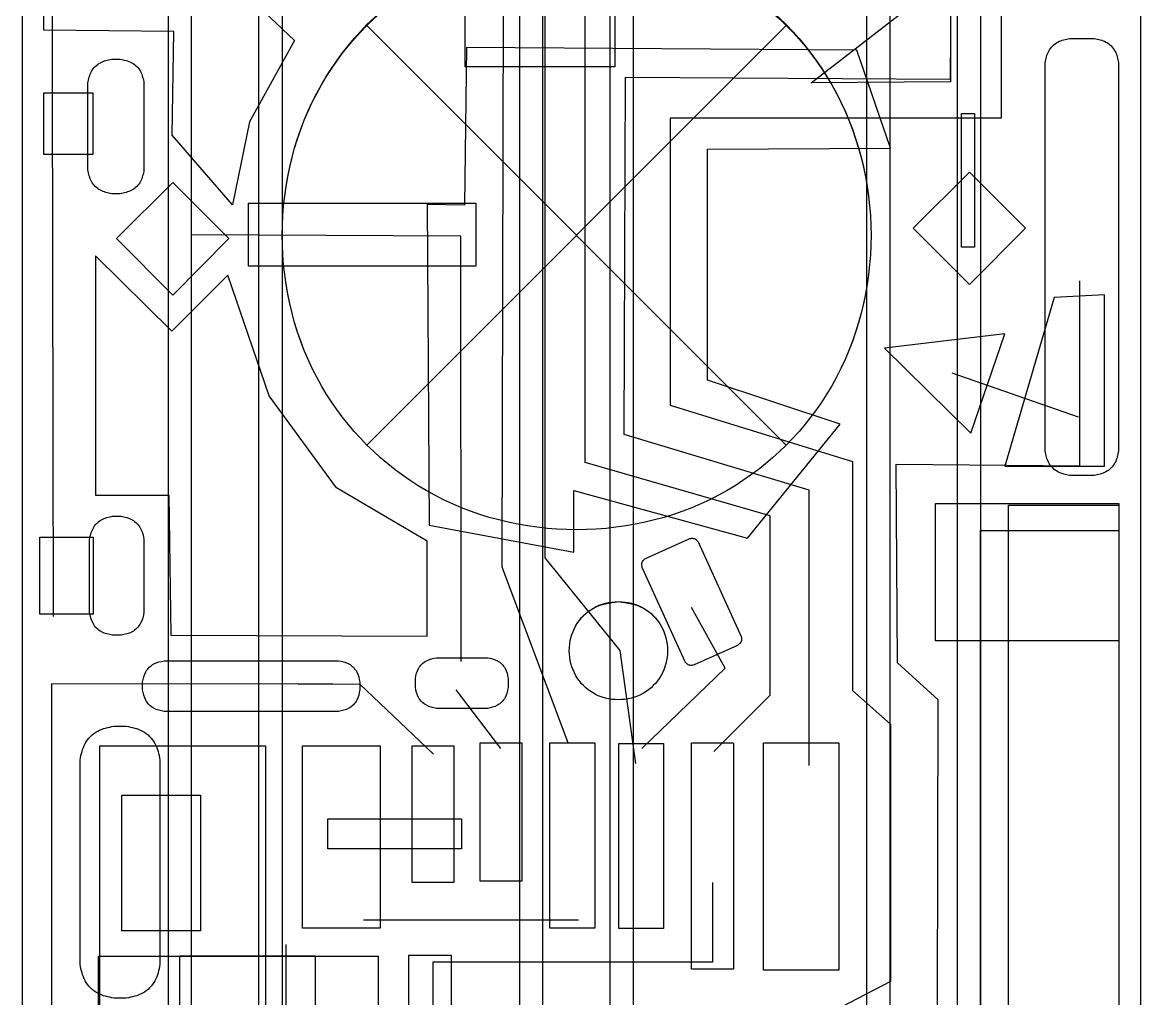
# Model space of a CAD drawing. Extents: x -21 to 20, y -50 to 50.
# Drawn here: x -20.03 to 19.85, y -28.35 to 6.45 of the extents above; entities that cross this region are included whole.
import ezdxf

# ---------------------------------------------------------------- set-up
doc = ezdxf.new("R2010")
doc.units = 0
for name, color, linetype in [('3d_parts', 7, 'CONTINUOUS'), ('CaseOpenings', 7, 'CONTINUOUS'), ('copper', 7, 'CONTINUOUS'), ('pcbBorder', 7, 'CONTINUOUS')]:
    doc.layers.add(name, color=color, linetype=linetype)

msp = doc.modelspace()

# ---------------------------------------------------------------- linework, layer by layer
at = {"layer": '3d_parts', "color": 2}
for points in [[(-10.771737, -41.853474), (-14.817866, -41.853474), (-14.817866, 17.030029), (-10.771737, 17.030029)], [(1.751195, -41.853474), (-2.294935, -41.853474), (-2.294935, 17.030029), (1.751195, 17.030029)], [(14.1346, -41.853474), (10.08847, -41.853474), (10.08847, 17.030029), (14.1346, 17.030029)]]:
    msp.add_lwpolyline(points, close=True, dxfattribs=at)
at = {"layer": 'CaseOpenings', "color": 1}
for points in [[(-11.613293, 12.088809), (-11.613293, -0.253074), (-11.613293, -12.59501), (-11.613293, -24.93692), (-11.613293, -37.278829), (-11.695859, -37.794846), (-11.921291, -38.215375), (-12.256195, -38.498426), (-12.667176, -38.602089), (-12.737712, -38.602089), (-12.808247, -38.602089), (-12.878782, -38.602089), (-12.949318, -38.602089), (-13.360299, -38.498426), (-13.695203, -38.215375), (-13.920635, -37.794846), (-14.003201, -37.278829), (-14.003201, -24.93692), (-14.003201, -12.59501), (-14.003201, -0.253074), (-14.003201, 12.088809)], [(0.921426, 12.088809), (0.921426, -0.2531), (0.921426, -12.59501), (0.921426, -24.936893), (0.921426, -37.278829), (0.838861, -37.794846), (0.613429, -38.215375), (0.278525, -38.498452), (-0.132457, -38.602116), (-0.202992, -38.602116), (-0.273527, -38.602116), (-0.344063, -38.602116), (-0.414598, -38.602116), (-0.825579, -38.498452), (-1.160483, -38.215375), (-1.385916, -37.794846), (-1.468481, -37.278829), (-1.468481, -24.936893), (-1.468481, -12.59501), (-1.468481, -0.2531), (-1.468481, 12.088809)], [(13.306689, 12.088809), (13.306689, -0.2531), (13.306689, -12.59501), (13.306689, -24.936893), (13.306689, -37.278829), (13.22411, -37.794846), (12.99864, -38.215375), (12.66368, -38.498426), (12.252631, -38.602089), (12.182083, -38.602089), (12.111537, -38.602089), (12.040989, -38.602089), (11.970443, -38.602089), (11.559392, -38.498426), (11.224433, -38.215375), (10.998962, -37.794846), (10.916385, -37.278829), (10.916385, -24.936893), (10.916385, -12.59501), (10.916385, -0.2531), (10.916385, 12.088809)]]:
    msp.add_lwpolyline(points, dxfattribs=at)
at = {"layer": 'copper', "color": 7}
for points in [[(-18.92577, -14.726394), (-19.025606, 42.873238), (-12.695732, 42.893346), (-12.665746, 49.003441), (13.014289, 49.033427), (13.014289, 43.003413), (18.704226, 42.93321), (18.704226, 25.033315), (14.913992, 24.693238)], [(8.034139, -20.036391), (8.034139, -10.226373), (1.434038, -8.236359), (1.474254, 4.503469), (13.074261, 4.433619), (13.134233, 12.263501), (4.504254, 19.203326), (-7.625623, 19.233312), (-10.365641, 21.20357)], [(-0.565854, -19.236646), (-2.925931, -12.966391), (-2.865959, 12.173542), (-4.095739, 14.263392), (-4.095739, 17.703319), (-9.625868, 17.703319)], [(14.864251, 15.903452), (14.874128, 3.033448), (3.074097, 3.033448), (3.074097, -7.196373), (9.57401, -9.196618), (9.57401, -17.366576), (10.934317, -18.56637), (10.924086, -27.73645), (8.57424, -28.966583)], [(-1.395938, 14.803494), (-1.395938, -12.636544), (1.27423, -15.936419), (1.834087, -19.966541)], [(4.634076, -19.536506), (6.634321, -17.536614), (6.634321, -11.136537), (0.034219, -9.236482), (0.034219, 3.263459), (0.034219, 12.163312), (2.344202, 14.763277)], [(7.224163, 6.353431), (-7.755798, -8.626531)], [(7.224163, -8.626531), (-7.755798, 6.353431)], [(17.324163, 5.883532), (18.194111, 5.883532)], [(17.324163, 5.883532), (18.194111, 5.883532)], [(-16.845798, 5.143406), (-16.545585, 5.143406)], [(-16.845798, 5.143406), (-16.545585, 5.143406)], [(16.443985, -8.826555), (16.443985, 5.013585)], [(16.443985, -8.826555), (16.443985, 5.013585)], [(19.064058, 5.013585), (19.064058, -8.826555)], [(19.064058, 5.013585), (19.064058, -8.826555)], [(-17.695637, 1.193365), (-17.695637, 4.293567)], [(-17.695637, 1.193365), (-17.695637, 4.293567)], [(-15.695745, 4.293567), (-15.695745, 1.193365)], [(-15.695745, 4.293567), (-15.695745, 1.193365)], [(-16.545585, 0.343525), (-16.845798, 0.343525)], [(-16.545585, 0.343525), (-16.845798, 0.343525)], [(-4.385721, -16.336468), (-4.395952, -1.166359), (-14.005592, -1.126496)], [(6.134083, -36.936516), (10.734293, -37.036352), (10.724062, -29.536317), (12.60401, -28.586289), (12.633996, -17.696422), (11.174205, -16.376331), (11.134341, -9.296454), (17.683996, -9.356426), (17.683996, -2.756677)], [(17.634254, -7.626408), (13.134233, -6.056552)], [(18.194111, -9.696503), (17.324163, -9.696503)], [(18.194111, -9.696503), (17.324163, -9.696503)], [(-16.815812, -11.156646), (-16.515599, -11.156646)], [(-16.815812, -11.156646), (-16.515599, -11.156646)], [(2.194272, -12.656653), (3.74402, -11.956391)], [(2.194272, -12.656653), (3.74402, -11.956391)], [(-17.635665, -14.576464), (-17.635665, -11.986377)], [(-17.635665, -14.576464), (-17.635665, -11.986377)], [(-15.695745, -11.986377), (-15.695745, -14.576464)], [(-15.695745, -11.986377), (-15.695745, -14.576464)], [(4.064342, -12.066457), (5.604212, -15.436534)], [(4.064342, -12.066457), (5.604212, -15.436534)], [(3.604321, -16.346345), (2.074328, -12.976621)], [(3.604321, -16.346345), (2.074328, -12.976621)], [(2.064097, -19.436317), (5.034125, -16.566478), (3.834331, -14.406426)], [(-16.515599, -15.396317), (-16.815812, -15.396317)], [(-16.515599, -15.396317), (-16.815812, -15.396317)], [(5.474038, -15.756502), (3.924289, -16.456412)], [(5.474038, -15.756502), (3.924289, -16.456412)], [(-14.975728, -16.306481), (-8.75592, -16.306481)], [(-14.975728, -16.306481), (-8.75592, -16.306481)], [(-5.265899, -16.196415), (-3.445924, -16.196415)], [(-5.265899, -16.196415), (-3.445924, -16.196415)], [(-8.965822, -17.136565), (-18.99562, -17.126335), (-18.99562, -40.436415)], [(-15.74584, -17.346467), (-15.74584, -17.066363)], [(-15.74584, -17.346467), (-15.74584, -17.066363)], [(-5.365735, -19.636342), (-7.995686, -17.136565), (-10.195602, -17.156321)], [(-7.995686, -17.066363), (-7.995686, -17.346467)], [(-7.995686, -17.066363), (-7.995686, -17.346467)], [(-6.015903, -17.256509), (-6.015903, -16.936541)], [(-6.015903, -17.256509), (-6.015903, -16.936541)], [(-2.705798, -16.936541), (-2.705798, -17.256509)], [(-2.705798, -16.936541), (-2.705798, -17.256509)], [(-2.965795, -19.436317), (-4.565637, -17.33659)], [(-8.75592, -18.116579), (-14.975728, -18.116579)], [(-8.75592, -18.116579), (-14.975728, -18.116579)], [(-3.445924, -18.006513), (-5.265899, -18.006513)], [(-3.445924, -18.006513), (-5.265899, -18.006513)], [(-16.765717, -18.636572), (-16.325805, -18.636572)], [(-17.975742, -27.136377), (-17.975742, -19.836366)], [(-15.125658, -19.836366), (-15.125658, -27.136377)], [(4.584335, -24.216443), (4.584335, -27.046418), (-5.395721, -27.056296), (-5.395721, -30.586534)], [(-7.865864, -25.536534), (-0.195791, -25.536534)], [(-16.325805, -28.336523), (-16.765717, -28.336523)]]:
    msp.add_lwpolyline(points, dxfattribs=at)
for points in [[(-1.565623, 4.863302), (-4.235791, 4.863302), (-4.235791, 10.563469), (1.094314, 10.563469), (1.094314, 4.863302)], [(-12.925742, 8.273595), (-10.325777, 5.803452), (-11.93585, 2.903626), (-12.535924, -0.056524), (-14.695623, 2.433375), (-14.625773, 6.133298), (-19.265847, 6.173515), (-19.265847, 8.273595), (-12.925742, 8.273595), (-10.325777, 5.803452), (-11.93585, 2.903626), (-12.535924, -0.056524), (-14.695623, 2.433375), (-14.625773, 6.133298), (-19.265847, 6.173515), (-19.265847, 8.273595)], [(13.064031, 8.14342), (13.064031, 4.333431), (8.104341, 4.303445), (13.064031, 8.14342), (13.064031, 4.333431), (8.104341, 4.303445)], [(9.73417, 5.463375), (-4.195927, 5.563564), (-4.265777, -0.066401), (-5.595746, -0.036415), (-5.525896, -11.466384), (-0.36583, -12.43652), (-0.36583, -10.236604), (5.834223, -11.936635), (9.134097, -7.866649), (4.404066, -6.29644), (4.404066, 1.93349), (10.934317, 1.963476)], [(-18.395899, 3.943612), (-17.525599, 3.943612), (-17.525599, 1.743344), (-19.265847, 1.743344), (-19.265847, 3.943612), (-18.395899, 3.943612), (-17.525599, 3.943612), (-17.525599, 1.743344), (-19.265847, 1.743344), (-19.265847, 3.943612)], [(13.69409, 3.203487), (13.9241, 3.203487), (13.9241, -1.556531), (13.464079, -1.556531), (13.464079, 3.203487), (13.69409, 3.203487), (13.9241, 3.203487), (13.9241, -1.556531), (13.464079, -1.556531), (13.464079, 3.203487)], [(13.744184, 1.113637), (11.734062, -0.886607), (13.744184, -2.896377), (15.744076, -0.886607), (13.744184, 1.113637), (11.734062, -0.886607), (13.744184, -2.896377), (15.744076, -0.886607)], [(-14.665637, 0.743574), (-16.675759, -1.25667), (-14.665637, -3.26644), (-12.665746, -1.25667), (-14.665637, 0.743574), (-16.675759, -1.25667), (-14.665637, -3.26644), (-12.665746, -1.25667)], [(-7.915606, -2.236684), (-11.965836, -2.236684), (-11.965836, 0.003448), (-3.865728, 0.003448), (-3.865728, -2.236684)], [(-12.705609, -2.556653), (-14.705854, -4.556545), (-17.425763, -1.866621), (-17.425763, -10.406642), (-14.80569, -10.396412), (-14.73584, -15.396317), (-5.595746, -15.426656), (-5.595746, -12.036471), (-8.82577, -10.136415), (-11.225711, -6.866527), (-12.705609, -2.556653), (-14.705854, -4.556545), (-17.425763, -1.866621), (-17.425763, -10.406642), (-14.80569, -10.396412), (-14.73584, -15.396317), (-5.595746, -15.426656), (-5.595746, -12.036471), (-8.82577, -10.136415), (-11.225711, -6.866527)], [(16.764306, -3.356398), (15.004303, -9.366656), (18.564174, -9.366656), (18.564174, -3.256562), (16.764306, -3.356398), (15.004303, -9.366656), (18.564174, -9.366656), (18.564174, -3.256562)], [(10.714184, -5.156618), (13.794278, -8.186618), (15.004303, -4.65638), (10.714184, -5.156618), (13.794278, -8.186618), (15.004303, -4.65638)], [(15.804048, -10.696625), (19.074289, -10.696625), (19.074289, -15.596342), (12.53416, -15.596342), (12.53416, -10.696625), (15.804048, -10.696625), (19.074289, -10.696625), (19.074289, -15.596342), (12.53416, -15.596342), (12.53416, -10.696625)], [(17.10403, -10.756597), (19.074289, -10.756597), (19.074289, -37.436401), (15.134125, -37.436401), (15.134125, -10.756597), (17.10403, -10.756597), (19.074289, -10.756597), (19.074289, -37.436401), (15.134125, -37.436401), (15.134125, -10.756597)], [(-18.455871, -14.646314), (-19.415777, -14.646314), (-19.415777, -11.896419), (-17.505843, -11.896419), (-17.505843, -14.646314), (-18.455871, -14.646314), (-19.415777, -14.646314), (-19.415777, -11.896419), (-17.505843, -11.896419), (-17.505843, -14.646314)], [(16.604146, -11.666408), (19.074289, -11.666408), (19.074289, -37.066338), (14.134003, -37.066338), (14.134003, -11.666408), (16.604146, -11.666408), (19.074289, -11.666408), (19.074289, -37.066338), (14.134003, -37.066338), (14.134003, -11.666408)], [(1.224136, -14.196523), (1.224136, -14.196523)], [(-14.315683, -19.336481), (-11.365763, -19.336481), (-11.365763, -34.836436), (-17.265602, -34.836436), (-17.265602, -19.336481), (-14.315683, -19.336481), (-11.365763, -19.336481), (-11.365763, -34.836436), (-17.265602, -34.836436), (-17.265602, -19.336481)], [(-8.665609, -19.336481), (-7.275669, -19.336481), (-7.275669, -25.836394), (-10.045672, -25.836394), (-10.045672, -19.336481), (-8.665609, -19.336481), (-7.275669, -19.336481), (-7.275669, -25.836394), (-10.045672, -25.836394), (-10.045672, -19.336481)], [(-5.395721, -19.336481), (-4.645718, -19.336481), (-4.645718, -24.216443), (-6.135847, -24.216443), (-6.135847, -19.336481), (-5.395721, -19.336481), (-4.645718, -19.336481), (-4.645718, -24.216443), (-6.135847, -24.216443), (-6.135847, -19.336481)], [(-2.965795, -19.236646), (-2.215791, -19.236646), (-2.215791, -24.166349), (-3.70592, -24.166349), (-3.70592, -19.236646), (-2.965795, -19.236646), (-2.215791, -19.236646), (-2.215791, -24.166349), (-3.70592, -24.166349), (-3.70592, -19.236646)], [(-0.415924, -19.236646), (0.384174, -19.236646), (0.384174, -25.836394), (-1.215669, -25.836394), (-1.215669, -19.236646), (-0.415924, -19.236646), (0.384174, -19.236646), (0.384174, -25.836394), (-1.215669, -25.836394), (-1.215669, -19.236646)], [(2.034111, -19.256401), (2.834209, -19.256401), (2.834209, -25.856502), (1.234366, -25.856502), (1.234366, -19.256401), (2.034111, -19.256401), (2.834209, -19.256401), (2.834209, -25.856502), (1.234366, -25.856502), (1.234366, -19.256401)], [(4.584335, -19.236646), (5.324107, -19.236646), (5.324107, -27.296537), (3.834331, -27.296537), (3.834331, -19.236646), (4.584335, -19.236646), (5.324107, -19.236646), (5.324107, -27.296537), (3.834331, -27.296537), (3.834331, -19.236646)], [(7.744156, -19.236646), (9.084003, -19.236646), (9.084003, -27.336401), (6.39408, -27.336401), (6.39408, -19.236646), (7.744156, -19.236646), (9.084003, -19.236646), (9.084003, -27.336401), (6.39408, -27.336401), (6.39408, -19.236646)], [(-15.085794, -21.096485), (-13.675745, -21.096485), (-13.675745, -25.936583), (-16.485613, -25.936583), (-16.485613, -21.096485), (-15.085794, -21.096485), (-13.675745, -21.096485), (-13.675745, -25.936583), (-16.485613, -25.936583), (-16.485613, -21.096485)], [(-6.745798, -23.006418), (-9.135861, -23.006418), (-9.135861, -21.936446), (-4.365966, -21.936446), (-4.365966, -23.006418)], [(-12.335899, -26.836516), (-7.345871, -26.836516), (-7.345871, -34.836436), (-17.315697, -34.836436), (-17.315697, -26.836516), (-12.335899, -26.836516), (-7.345871, -26.836516), (-7.345871, -34.836436), (-17.315697, -34.836436), (-17.315697, -26.836516)], [(-11.995822, -26.826286), (-9.585651, -26.826286), (-9.585651, -29.726464), (-14.415871, -29.726464), (-14.415871, -26.826286), (-11.995822, -26.826286), (-9.585651, -26.826286), (-9.585651, -29.726464), (-14.415871, -29.726464), (-14.415871, -26.826286)], [(-5.49591, -26.7963), (-4.735676, -26.7963), (-4.735676, -34.836436), (-6.245913, -34.836436), (-6.245913, -26.7963), (-5.49591, -26.7963), (-4.735676, -26.7963), (-4.735676, -34.836436), (-6.245913, -34.836436), (-6.245913, -26.7963)]]:
    msp.add_lwpolyline(points, close=True, dxfattribs=at)
at = {"layer": 'copper', "color": 1}
for points in [[(-1.565623, 4.863302), (-4.235791, 4.863302), (-4.235791, 10.563469), (1.094314, 10.563469), (1.094314, 4.863302)], [(9.73417, 5.463375), (-4.195927, 5.563564), (-4.265777, -0.066401), (-5.595746, -0.036415), (-5.525896, -11.466384), (-0.36583, -12.43652), (-0.36583, -10.236604), (5.834223, -11.936635), (9.134097, -7.866649), (4.404066, -6.29644), (4.404066, 1.93349), (10.934317, 1.963476)], [(-7.915606, -2.236684), (-11.965836, -2.236684), (-11.965836, 0.003448), (-3.865728, 0.003448), (-3.865728, -2.236684)], [(-6.745798, -23.006418), (-9.135861, -23.006418), (-9.135861, -21.936446), (-4.365966, -21.936446), (-4.365966, -23.006418)]]:
    msp.add_lwpolyline(points, close=True, dxfattribs=at)
for points in [[(-16.765717, -18.636572), (-16.325805, -18.636572)], [(-17.975742, -27.136377), (-17.975742, -19.836366)], [(-15.125658, -19.836366), (-15.125658, -27.136377)], [(-10.635868, -26.42659), (-10.635868, -35.086555)], [(-16.325805, -28.336523), (-16.765717, -28.336523)]]:
    msp.add_lwpolyline(points, dxfattribs=at)
at = {"layer": 'copper', "color": 7}
for points, knots in [([(-0.265641, 9.363322), (-2.140287, 9.09384), (-5.799408, 8.567837), (-9.851576, 4.364366), (-11.233994, -1.127448), (-9.851612, -6.672456), (-5.799443, -10.721712), (-0.26572, -12.1049), (5.267968, -10.722265), (9.319985, -6.670154), (10.702358, -1.136449), (9.31995, 4.397201), (5.267934, 8.449217), (-0.26572, 9.831625), (-5.799409, 8.449253), (-9.851576, 4.397235), (-11.233994, -1.136449), (-9.851612, -6.670188), (-5.799443, -10.7223), (-0.26572, -12.1049), (5.267968, -10.721677), (9.319985, -6.672421), (10.702358, -1.127448), (9.31995, 4.364332), (5.267935, 8.567796), (1.608921, 9.093829), (-0.265641, 9.363322)], [0, 0, 0, 0, 5.546389, 10.825998, 16.372151, 21.918543, 27.198217, 32.744609, 38.290762, 43.570371, 49.11676, 54.662909, 59.942454, 65.488603, 71.034992, 76.314601, 81.860753, 87.407146, 92.68682, 98.233212, 103.779364, 109.058973, 114.605363, 120.151512, 125.431056, 130.977205, 130.977205, 130.977205, 130.977205]), ([(16.443985, 5.013585), (16.474231, 5.158001), (16.536285, 5.454292), (16.878809, 5.792849), (17.177472, 5.853663), (17.324163, 5.883532)], [0, 0, 0, 0, 0.436608, 0.895758, 1.338958, 1.338958, 1.338958, 1.338958]), ([(16.443985, 5.013585), (16.474231, 5.158001), (16.536285, 5.454292), (16.878809, 5.792849), (17.177472, 5.853663), (17.324163, 5.883532)], [0, 0, 0, 0, 0.436608, 0.895758, 1.338958, 1.338958, 1.338958, 1.338958]), ([(18.194111, 5.883532), (18.340088, 5.853781), (18.637013, 5.793266), (18.974555, 5.452904), (19.03467, 5.157835), (19.064058, 5.013585)], [0, 0, 0, 0, 0.440664, 0.89633, 1.332153, 1.332153, 1.332153, 1.332153]), ([(18.194111, 5.883532), (18.340088, 5.853781), (18.637013, 5.793266), (18.974555, 5.452904), (19.03467, 5.157835), (19.064058, 5.013585)], [0, 0, 0, 0, 0.440664, 0.89633, 1.332153, 1.332153, 1.332153, 1.332153]), ([(-17.695637, 4.293567), (-17.666126, 4.434503), (-17.605688, 4.723141), (-17.275372, 5.053457), (-16.986734, 5.113896), (-16.845798, 5.143406)], [0, 0, 0, 0, 0.426278, 0.873017, 1.299296, 1.299296, 1.299296, 1.299296]), ([(-17.695637, 4.293567), (-17.666126, 4.434503), (-17.605688, 4.723141), (-17.275372, 5.053457), (-16.986734, 5.113896), (-16.845798, 5.143406)], [0, 0, 0, 0, 0.426278, 0.873017, 1.299296, 1.299296, 1.299296, 1.299296]), ([(-16.545585, 5.143406), (-16.40299, 5.114317), (-16.112925, 5.055144), (-15.783245, 4.722645), (-15.724472, 4.434435), (-15.695745, 4.293567)], [0, 0, 0, 0, 0.430471, 0.87566, 1.30129, 1.30129, 1.30129, 1.30129]), ([(-16.545585, 5.143406), (-16.40299, 5.114317), (-16.112925, 5.055144), (-15.783245, 4.722645), (-15.724472, 4.434435), (-15.695745, 4.293567)], [0, 0, 0, 0, 0.430471, 0.87566, 1.30129, 1.30129, 1.30129, 1.30129]), ([(-16.845798, 0.343525), (-16.986664, 0.372224), (-17.274858, 0.430937), (-17.607435, 0.760594), (-17.666563, 1.05071), (-17.695637, 1.193365)], [0, 0, 0, 0, 0.425606, 0.870741, 1.301362, 1.301362, 1.301362, 1.301362]), ([(-16.845798, 0.343525), (-16.986664, 0.372224), (-17.274858, 0.430937), (-17.607435, 0.760594), (-17.666563, 1.05071), (-17.695637, 1.193365)], [0, 0, 0, 0, 0.425606, 0.870741, 1.301362, 1.301362, 1.301362, 1.301362]), ([(-15.695745, 1.193365), (-15.724034, 1.05078), (-15.781507, 0.761102), (-16.11345, 0.429259), (-16.403062, 0.371801), (-16.545585, 0.343525)], [0, 0, 0, 0, 0.429978, 0.873558, 1.303363, 1.303363, 1.303363, 1.303363]), ([(-15.695745, 1.193365), (-15.724034, 1.05078), (-15.781507, 0.761102), (-16.11345, 0.429259), (-16.403062, 0.371801), (-16.545585, 0.343525)], [0, 0, 0, 0, 0.429978, 0.873558, 1.303363, 1.303363, 1.303363, 1.303363]), ([(17.324163, -9.696503), (17.177542, -9.667417), (16.879316, -9.608256), (16.534593, -9.270359), (16.473809, -8.972633), (16.443985, -8.826555)], [0, 0, 0, 0, 0.44256, 0.900168, 1.340967, 1.340967, 1.340967, 1.340967]), ([(17.324163, -9.696503), (17.177542, -9.667417), (16.879316, -9.608256), (16.534593, -9.270359), (16.473809, -8.972633), (16.443985, -8.826555)], [0, 0, 0, 0, 0.44256, 0.900168, 1.340967, 1.340967, 1.340967, 1.340967]), ([(19.064058, -8.826555), (19.035092, -8.972462), (18.976233, -9.268949), (18.636505, -9.608677), (18.340018, -9.667537), (18.194111, -9.696503)], [0, 0, 0, 0, 0.440022, 0.894133, 1.334155, 1.334155, 1.334155, 1.334155]), ([(19.064058, -8.826555), (19.035092, -8.972462), (18.976233, -9.268949), (18.636505, -9.608677), (18.340018, -9.667537), (18.194111, -9.696503)], [0, 0, 0, 0, 0.440022, 0.894133, 1.334155, 1.334155, 1.334155, 1.334155]), ([(-17.635665, -11.986377), (-17.607684, -11.848928), (-17.550555, -11.568292), (-17.232867, -11.244055), (-16.952731, -11.185342), (-16.815812, -11.156646)], [0, 0, 0, 0, 0.415456, 0.848257, 1.262025, 1.262025, 1.262025, 1.262025]), ([(-17.635665, -11.986377), (-17.607684, -11.848928), (-17.550555, -11.568292), (-17.232867, -11.244055), (-16.952731, -11.185342), (-16.815812, -11.156646)], [0, 0, 0, 0, 0.415456, 0.848257, 1.262025, 1.262025, 1.262025, 1.262025]), ([(-16.515599, -11.156646), (-16.37868, -11.185342), (-16.098544, -11.244055), (-15.780856, -11.568292), (-15.723726, -11.848928), (-15.695745, -11.986377)], [0, 0, 0, 0, 0.413768, 0.846569, 1.262025, 1.262025, 1.262025, 1.262025]), ([(-16.515599, -11.156646), (-16.37868, -11.185342), (-16.098544, -11.244055), (-15.780856, -11.568292), (-15.723726, -11.848928), (-15.695745, -11.986377)], [0, 0, 0, 0, 0.413768, 0.846569, 1.262025, 1.262025, 1.262025, 1.262025]), ([(3.74402, -11.956391), (3.78398, -11.946546), (3.864848, -11.926624), (3.990718, -11.966989), (4.04015, -12.033773), (4.064342, -12.066457)], [0, 0, 0, 0, 0.12217, 0.247239, 0.367116, 0.367116, 0.367116, 0.367116]), ([(3.74402, -11.956391), (3.78398, -11.946546), (3.864848, -11.926624), (3.990718, -11.966989), (4.04015, -12.033773), (4.064342, -12.066457)], [0, 0, 0, 0, 0.12217, 0.247239, 0.367116, 0.367116, 0.367116, 0.367116]), ([(2.074328, -12.976621), (2.065097, -12.936503), (2.046274, -12.854695), (2.092973, -12.729945), (2.160955, -12.680758), (2.194272, -12.656653)], [0, 0, 0, 0, 0.121826, 0.248422, 0.370097, 0.370097, 0.370097, 0.370097]), ([(2.074328, -12.976621), (2.065097, -12.936503), (2.046274, -12.854695), (2.092973, -12.729945), (2.160955, -12.680758), (2.194272, -12.656653)], [0, 0, 0, 0, 0.121826, 0.248422, 0.370097, 0.370097, 0.370097, 0.370097]), ([(1.224136, -14.196523), (0.911996, -14.241647), (0.302325, -14.329781), (-0.372546, -15.030187), (-0.604032, -15.945063), (-0.37251, -16.868809), (0.302358, -17.543183), (1.22417, -17.77486), (2.145995, -17.54326), (2.821029, -16.868483), (3.052706, -15.94657), (2.821064, -15.024624), (2.146029, -14.349687), (1.22417, -14.118113), (0.302324, -14.349665), (-0.372546, -15.024679), (-0.604033, -15.94657), (-0.37251, -16.868429), (0.302358, -17.543282), (1.22417, -17.77486), (2.145995, -17.543161), (2.821029, -16.868863), (3.052706, -15.945062), (2.821064, -15.030133), (2.146031, -14.329798), (1.536299, -14.241652), (1.224136, -14.196523)], [0, 0, 0, 0, 0.923646, 1.804069, 2.727952, 3.651595, 4.531954, 5.455596, 6.379328, 7.259806, 8.183472, 9.107379, 9.987922, 10.911656, 11.835303, 12.715726, 13.639609, 14.563251, 15.44361, 16.367253, 17.290984, 18.171463, 19.095129, 20.019035, 20.899578, 21.823313, 21.823313, 21.823313, 21.823313]), ([(-16.815812, -15.396317), (-16.952569, -15.36845), (-17.231519, -15.311607), (-17.550954, -14.992171), (-17.607797, -14.713221), (-17.635665, -14.576464)], [0, 0, 0, 0, 0.413008, 0.842433, 1.255441, 1.255441, 1.255441, 1.255441]), ([(-16.815812, -15.396317), (-16.952569, -15.36845), (-17.231519, -15.311607), (-17.550954, -14.992171), (-17.607797, -14.713221), (-17.635665, -14.576464)], [0, 0, 0, 0, 0.413008, 0.842433, 1.255441, 1.255441, 1.255441, 1.255441]), ([(-15.695745, -14.576464), (-15.723613, -14.713221), (-15.780456, -14.992171), (-16.099892, -15.311607), (-16.378842, -15.36845), (-16.515599, -15.396317)], [0, 0, 0, 0, 0.413008, 0.842433, 1.255441, 1.255441, 1.255441, 1.255441]), ([(-15.695745, -14.576464), (-15.723613, -14.713221), (-15.780456, -14.992171), (-16.099892, -15.311607), (-16.378842, -15.36845), (-16.515599, -15.396317)], [0, 0, 0, 0, 0.413008, 0.842433, 1.255441, 1.255441, 1.255441, 1.255441]), ([(5.604212, -15.436534), (5.61271, -15.476805), (5.630189, -15.559635), (5.577119, -15.683056), (5.507981, -15.732317), (5.474038, -15.756502)], [0, 0, 0, 0, 0.121436, 0.249772, 0.373547, 0.373547, 0.373547, 0.373547]), ([(5.604212, -15.436534), (5.61271, -15.476805), (5.630189, -15.559635), (5.577119, -15.683056), (5.507981, -15.732317), (5.474038, -15.756502)], [0, 0, 0, 0, 0.121436, 0.249772, 0.373547, 0.373547, 0.373547, 0.373547]), ([(-15.74584, -17.066363), (-15.719152, -16.939442), (-15.66453, -16.679669), (-15.36349, -16.38541), (-15.103198, -16.332428), (-14.975728, -16.306481)], [0, 0, 0, 0, 0.383585, 0.785096, 1.170428, 1.170428, 1.170428, 1.170428]), ([(-15.74584, -17.066363), (-15.719152, -16.939442), (-15.66453, -16.679669), (-15.36349, -16.38541), (-15.103198, -16.332428), (-14.975728, -16.306481)], [0, 0, 0, 0, 0.383585, 0.785096, 1.170428, 1.170428, 1.170428, 1.170428]), ([(-8.75592, -16.306481), (-8.629083, -16.3323), (-8.370427, -16.38495), (-8.074209, -16.681034), (-8.021517, -16.939606), (-7.995686, -17.066363)], [0, 0, 0, 0, 0.383034, 0.781111, 1.163911, 1.163911, 1.163911, 1.163911]), ([(-8.75592, -16.306481), (-8.629083, -16.3323), (-8.370427, -16.38495), (-8.074209, -16.681034), (-8.021517, -16.939606), (-7.995686, -17.066363)], [0, 0, 0, 0, 0.383034, 0.781111, 1.163911, 1.163911, 1.163911, 1.163911]), ([(-6.015903, -16.936541), (-5.989916, -16.812921), (-5.93673, -16.559912), (-5.643559, -16.273288), (-5.390049, -16.221686), (-5.265899, -16.196415)], [0, 0, 0, 0, 0.373606, 0.764648, 1.139941, 1.139941, 1.139941, 1.139941]), ([(-6.015903, -16.936541), (-5.989916, -16.812921), (-5.93673, -16.559912), (-5.643559, -16.273288), (-5.390049, -16.221686), (-5.265899, -16.196415)], [0, 0, 0, 0, 0.373606, 0.764648, 1.139941, 1.139941, 1.139941, 1.139941]), ([(-3.445924, -16.196415), (-3.322466, -16.221573), (-3.070642, -16.272888), (-2.782271, -16.56126), (-2.730956, -16.813083), (-2.705798, -16.936541)], [0, 0, 0, 0, 0.372844, 0.76051, 1.133354, 1.133354, 1.133354, 1.133354]), ([(-3.445924, -16.196415), (-3.322466, -16.221573), (-3.070642, -16.272888), (-2.782271, -16.56126), (-2.730956, -16.813083), (-2.705798, -16.936541)], [0, 0, 0, 0, 0.372844, 0.76051, 1.133354, 1.133354, 1.133354, 1.133354]), ([(3.924289, -16.456412), (3.884196, -16.46563), (3.802744, -16.484357), (3.679671, -16.44111), (3.628796, -16.377127), (3.604321, -16.346345)], [0, 0, 0, 0, 0.121873, 0.247594, 0.364152, 0.364152, 0.364152, 0.364152]), ([(3.924289, -16.456412), (3.884196, -16.46563), (3.802744, -16.484357), (3.679671, -16.44111), (3.628796, -16.377127), (3.604321, -16.346345)], [0, 0, 0, 0, 0.121873, 0.247594, 0.364152, 0.364152, 0.364152, 0.364152]), ([(-14.975728, -18.116579), (-15.103365, -18.089779), (-15.364876, -18.034868), (-15.664128, -17.735615), (-15.719039, -17.474105), (-15.74584, -17.346467)], [0, 0, 0, 0, 0.386115, 0.791094, 1.17721, 1.17721, 1.17721, 1.17721]), ([(-14.975728, -18.116579), (-15.103365, -18.089779), (-15.364876, -18.034868), (-15.664128, -17.735615), (-15.719039, -17.474105), (-15.74584, -17.346467)], [0, 0, 0, 0, 0.386115, 0.791094, 1.17721, 1.17721, 1.17721, 1.17721]), ([(-7.995686, -17.346467), (-8.021634, -17.473941), (-8.074623, -17.734259), (-8.369031, -18.035316), (-8.628915, -18.089903), (-8.75592, -18.116579)], [0, 0, 0, 0, 0.385336, 0.786911, 1.170733, 1.170733, 1.170733, 1.170733]), ([(-7.995686, -17.346467), (-8.021634, -17.473941), (-8.074623, -17.734259), (-8.369031, -18.035316), (-8.628915, -18.089903), (-8.75592, -18.116579)], [0, 0, 0, 0, 0.385336, 0.786911, 1.170733, 1.170733, 1.170733, 1.170733]), ([(-5.265899, -18.006513), (-5.390211, -17.980417), (-5.644897, -17.926953), (-5.936343, -17.635507), (-5.989807, -17.380821), (-6.015903, -17.256509)], [0, 0, 0, 0, 0.376049, 0.77044, 1.146489, 1.146489, 1.146489, 1.146489]), ([(-5.265899, -18.006513), (-5.390211, -17.980417), (-5.644897, -17.926953), (-5.936343, -17.635507), (-5.989807, -17.380821), (-6.015903, -17.256509)], [0, 0, 0, 0, 0.376049, 0.77044, 1.146489, 1.146489, 1.146489, 1.146489]), ([(-2.705798, -17.256509), (-2.731069, -17.380659), (-2.782671, -17.634169), (-3.069295, -17.927341), (-3.322304, -17.980526), (-3.445924, -18.006513)], [0, 0, 0, 0, 0.375293, 0.766335, 1.139941, 1.139941, 1.139941, 1.139941]), ([(-2.705798, -17.256509), (-2.731069, -17.380659), (-2.782671, -17.634169), (-3.069295, -17.927341), (-3.322304, -17.980526), (-3.445924, -18.006513)], [0, 0, 0, 0, 0.375293, 0.766335, 1.139941, 1.139941, 1.139941, 1.139941]), ([(-17.975742, -19.836366), (-17.934109, -19.636095), (-17.848997, -19.226677), (-17.376597, -18.760967), (-16.966598, -18.677478), (-16.765717, -18.636572)], [0, 0, 0, 0, 0.605105, 1.237029, 1.844057, 1.844057, 1.844057, 1.844057]), ([(-16.325805, -18.636572), (-16.125616, -18.677365), (-15.7173, -18.760568), (-15.249708, -19.228025), (-15.166463, -19.636257), (-15.125658, -19.836366)], [0, 0, 0, 0, 0.60458, 1.233131, 1.837478, 1.837478, 1.837478, 1.837478]), ([(-16.765717, -28.336523), (-16.966601, -28.295616), (-17.376627, -28.21212), (-17.849043, -27.74626), (-17.93412, -27.336731), (-17.975742, -27.136377)], [0, 0, 0, 0, 0.607032, 1.23902, 1.844362, 1.844362, 1.844362, 1.844362]), ([(-15.125658, -27.136377), (-15.166452, -27.336569), (-15.249662, -27.744912), (-15.71727, -28.212519), (-16.125612, -28.295729), (-16.325805, -28.336523)], [0, 0, 0, 0, 0.604584, 1.2332, 1.837784, 1.837784, 1.837784, 1.837784])]:
    msp.add_open_spline(points, degree=3, knots=knots, dxfattribs=at)
at = {"layer": 'copper', "color": 1}
for points, knots in [([(-17.975742, -19.836366), (-17.934109, -19.636095), (-17.848997, -19.226677), (-17.376597, -18.760967), (-16.966598, -18.677478), (-16.765717, -18.636572)], [0, 0, 0, 0, 0.605105, 1.237029, 1.844057, 1.844057, 1.844057, 1.844057]), ([(-16.325805, -18.636572), (-16.125616, -18.677365), (-15.7173, -18.760568), (-15.249708, -19.228025), (-15.166463, -19.636257), (-15.125658, -19.836366)], [0, 0, 0, 0, 0.60458, 1.233131, 1.837478, 1.837478, 1.837478, 1.837478]), ([(-16.765717, -28.336523), (-16.966601, -28.295616), (-17.376627, -28.21212), (-17.849043, -27.74626), (-17.93412, -27.336731), (-17.975742, -27.136377)], [0, 0, 0, 0, 0.607032, 1.23902, 1.844362, 1.844362, 1.844362, 1.844362]), ([(-15.125658, -27.136377), (-15.166452, -27.336569), (-15.249662, -27.744912), (-15.71727, -28.212519), (-16.125612, -28.295729), (-16.325805, -28.336523)], [0, 0, 0, 0, 0.604584, 1.2332, 1.837784, 1.837784, 1.837784, 1.837784])]:
    msp.add_open_spline(points, degree=3, knots=knots, dxfattribs=at)
at = {"layer": 'pcbBorder', "color": 1}
msp.add_lwpolyline([(-20.033849, -50.00957), (-20.033849, 50.074846), (19.850574, 50.074846), (19.850574, -50.00957)], close=True, dxfattribs=at)

doc.saveas('drawing.dxf')
